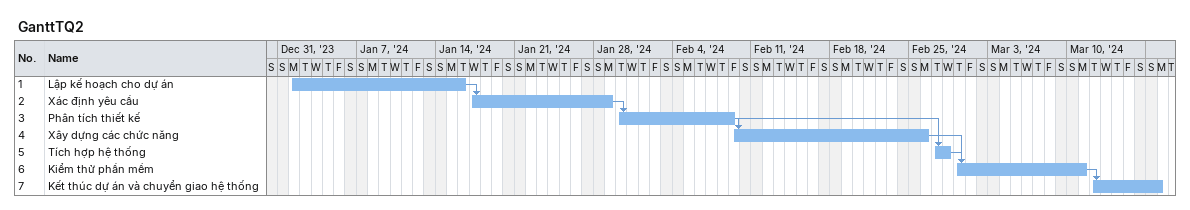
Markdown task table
GanttTQ2

| ID | Task | Start | Finish | Predecessors |
|---|---|---|---|---|
| 1 | Lập kế hoạch cho dự án | 2024-01-01 | 2024-01-16 |  |
| 2 | Xác định yêu cầu | 2024-01-17 | 2024-01-29 | 1 |
| 3 | Phân tích thiết kế | 2024-01-30 | 2024-02-09 | 2 |
| 4 | Xây dựng các chức năng | 2024-02-09 | 2024-02-26 | 3 |
| 5 | Tích hợp hệ thống | 2024-02-27 | 2024-02-28 | 4, 3 |
| 6 | Kiểm thử phần mềm | 2024-02-29 | 2024-03-11 | 4, 5 |
| 7 | Kết thúc dự án và chuyển giao hệ thống | 2024-03-12 | 2024-03-18 | 6 |
